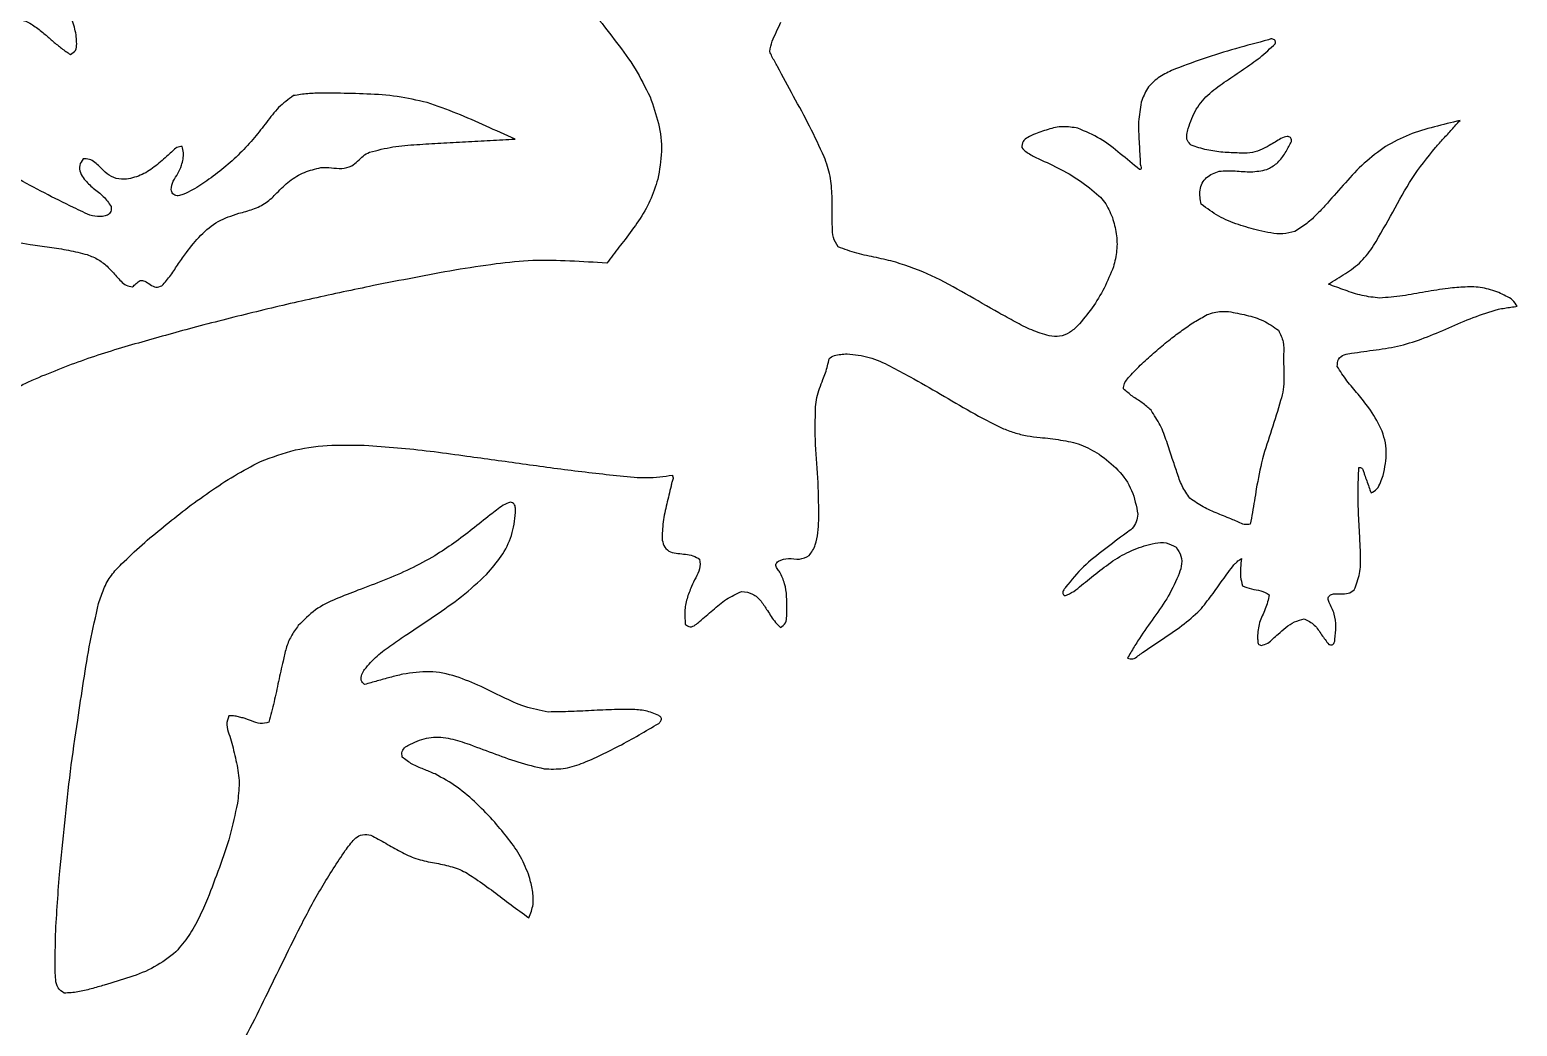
# Model space of a CAD drawing. Extents: x 0 to 290, y 41 to 325.
# Drawn here: x 160.8 to 288.5, y 148.5 to 234.1 of the extents above; entities that cross this region are included whole.
import ezdxf

# ---------------------------------------------------------------- set-up
doc = ezdxf.new("R2010")
doc.units = 0
doc.layers.get('0').update_dxf_attribs({"linetype": 'CONTINUOUS'})

msp = doc.modelspace()

# ---------------------------------------------------------------- linework, layer by layer
at = {"color": 7}
for points, knots in [([(164.273936, 231.966064), (164.441011, 232.069487), (164.782033, 232.280584), (164.829922, 232.905845), (164.775068, 233.737297), (164.501949, 234.844143), (163.923026, 236.103785), (163.583814, 236.966538), (163.414287, 237.397713)], [0, 0, 0, 0, 0.557717, 1.138368, 1.722043, 3.105797, 4.496334, 5.885578, 5.885578, 5.885578, 5.885578]), ([(159.270982, 234.984996), (159.630896, 234.978144), (160.354234, 234.964374), (161.277518, 234.362893), (161.828557, 233.915194), (162.104493, 233.691007)], [0, 0, 0, 0, 1.059037, 2.128407, 3.201017, 3.201017, 3.201017, 3.201017]), ([(209.487064, 235.164771), (210.048895, 234.443666), (211.17235, 233.00172), (212.80806, 230.790528), (213.621032, 229.150219), (214.027173, 228.33076)], [0, 0, 0, 0, 2.744002, 5.486996, 8.225341, 8.225341, 8.225341, 8.225341]), ([(162.104493, 233.691007), (162.337425, 233.488803), (162.803048, 233.084603), (163.509429, 232.486344), (164.019169, 232.139444), (164.273936, 231.966064)], [0, 0, 0, 0, 0.925552, 1.850151, 2.774002, 2.774002, 2.774002, 2.774002]), ([(224.300627, 232.233329), (224.363574, 232.52749), (224.489811, 233.117412), (224.896506, 233.927987), (225.137843, 234.479164), (225.258489, 234.754702)], [0, 0, 0, 0, 0.898636, 1.802163, 2.705356, 2.705356, 2.705356, 2.705356]), ([(267.108658, 233.22534), (266.169968, 232.978073), (264.292555, 232.483532), (261.506766, 231.629475), (259.692365, 230.938478), (258.78536, 230.593053)], [0, 0, 0, 0, 2.912142, 5.824383, 8.735372, 8.735372, 8.735372, 8.735372]), ([(263.507784, 229.706593), (263.992471, 230.035308), (264.961965, 230.692819), (266.415586, 231.687612), (267.271164, 232.490666), (267.698784, 232.892036)], [0, 0, 0, 0, 1.757696, 3.515834, 5.272592, 5.272592, 5.272592, 5.272592]), ([(267.698784, 232.892036), (267.71032, 232.995204), (267.73424, 233.209123), (267.389816, 233.348494), (267.202488, 233.26644), (267.108658, 233.22534)], [0, 0, 0, 0, 0.282078, 0.584885, 0.888771, 0.888771, 0.888771, 0.888771]), ([(224.964696, 230.93172), (224.889203, 231.076696), (224.737837, 231.367377), (224.485733, 231.78573), (224.361741, 232.08555), (224.300627, 232.233329)], [0, 0, 0, 0, 0.490404, 0.983274, 1.462332, 1.462332, 1.462332, 1.462332]), ([(228.98354, 223.174278), (228.573622, 224.054542), (227.753575, 225.815526), (226.349188, 228.368874), (225.426144, 230.077529), (224.964696, 230.93172)], [0, 0, 0, 0, 2.912227, 5.825964, 8.738776, 8.738776, 8.738776, 8.738776]), ([(258.78536, 230.593053), (258.397094, 230.400089), (257.622113, 230.014931), (256.640602, 229.100893), (256.346882, 228.278568), (256.200204, 227.867916)], [0, 0, 0, 0, 1.300545, 2.595893, 3.888027, 3.888027, 3.888027, 3.888027]), ([(187.128009, 228.64318), (186.714806, 228.644395), (185.888529, 228.646824), (184.648493, 228.627325), (183.833244, 228.498367), (183.426664, 228.434053)], [0, 0, 0, 0, 1.240074, 2.479767, 3.71312, 3.71312, 3.71312, 3.71312]), ([(194.890531, 227.841387), (194.042222, 228.036798), (192.34512, 228.427732), (189.734552, 228.592464), (187.996751, 228.626277), (187.128009, 228.64318)], [0, 0, 0, 0, 2.607321, 5.216127, 7.823987, 7.823987, 7.823987, 7.823987]), ([(260.221871, 225.621709), (260.421139, 226.187314), (260.819994, 227.319426), (262.031878, 228.691107), (263.015417, 229.367824), (263.507784, 229.706593)], [0, 0, 0, 0, 1.785083, 3.573017, 5.365304, 5.365304, 5.365304, 5.365304]), ([(183.426664, 228.434053), (182.98175, 228.113538), (182.088548, 227.470078), (181.117569, 226.127998), (180.432547, 225.273465), (180.090233, 224.846444)], [0, 0, 0, 0, 1.634012, 3.280411, 4.924916, 4.924916, 4.924916, 4.924916]), ([(202.446749, 224.70618), (201.616217, 225.077003), (199.955076, 225.818684), (197.464246, 226.935794), (195.748105, 227.539639), (194.890531, 227.841387)], [0, 0, 0, 0, 2.729018, 5.458284, 8.184392, 8.184392, 8.184392, 8.184392]), ([(214.027173, 228.33076), (214.29731, 227.575306), (214.837433, 226.064817), (215.129173, 223.641712), (214.842415, 222.059691), (214.699144, 221.269278)], [0, 0, 0, 0, 2.404433, 4.80753, 7.206996, 7.206996, 7.206996, 7.206996]), ([(256.200204, 227.867916), (256.100627, 227.310274), (255.901123, 226.19304), (256.015775, 224.491031), (256.071747, 223.361088), (256.099733, 222.7961)], [0, 0, 0, 0, 1.692798, 3.391515, 5.090333, 5.090333, 5.090333, 5.090333]), ([(283.554311, 226.301582), (282.82043, 226.12203), (281.352387, 225.762857), (279.152588, 225.162227), (277.823673, 224.430999), (277.160002, 224.065818)], [0, 0, 0, 0, 2.268961, 4.53879, 6.803249, 6.803249, 6.803249, 6.803249]), ([(281.440749, 223.978611), (281.676033, 224.236968), (282.146307, 224.753359), (282.850597, 225.527893), (283.319869, 226.043828), (283.554311, 226.301582)], [0, 0, 0, 0, 1.048314, 2.09532, 3.140596, 3.140596, 3.140596, 3.140596]), ([(180.090233, 224.846444), (179.678154, 224.384943), (178.853684, 223.461592), (177.471645, 222.216444), (176.476309, 221.480866), (175.97882, 221.113209)], [0, 0, 0, 0, 1.855189, 3.711784, 5.56704, 5.56704, 5.56704, 5.56704]), ([(246.958838, 225.100444), (246.794705, 225.021818), (246.467289, 224.864973), (245.973228, 224.535968), (245.949229, 224.156528), (245.937476, 223.970709)], [0, 0, 0, 0, 0.554814, 1.106757, 1.636456, 1.636456, 1.636456, 1.636456]), ([(250.758113, 225.632151), (250.328041, 225.707361), (249.466675, 225.857994), (248.176496, 225.555353), (247.365094, 225.252219), (246.958838, 225.100444)], [0, 0, 0, 0, 1.296956, 2.597594, 3.901796, 3.901796, 3.901796, 3.901796]), ([(256.033693, 222.081513), (255.490645, 222.539279), (254.404353, 223.454975), (252.729008, 224.798687), (251.414297, 225.35466), (250.758113, 225.632151)], [0, 0, 0, 0, 2.133807, 4.268381, 6.39536, 6.39536, 6.39536, 6.39536]), ([(260.478411, 224.177013), (260.353454, 224.304462), (260.103358, 224.559543), (260.072356, 225.118141), (260.171702, 225.452738), (260.221871, 225.621709)], [0, 0, 0, 0, 0.519382, 1.039514, 1.570149, 1.570149, 1.570149, 1.570149]), ([(268.722687, 224.939013), (268.538041, 224.886977), (268.16527, 224.781925), (267.696093, 224.433758), (267.35553, 224.250115), (267.185422, 224.158387)], [0, 0, 0, 0, 0.570597, 1.151945, 1.732107, 1.732107, 1.732107, 1.732107]), ([(268.984589, 224.309376), (269.039911, 224.396244), (269.146142, 224.563052), (269.018836, 224.880035), (268.823942, 224.918848), (268.722687, 224.939013)], [0, 0, 0, 0, 0.295074, 0.566615, 0.86024, 0.86024, 0.86024, 0.86024]), ([(173.88078, 224.079082), (173.718483, 224.064706), (173.384176, 224.035092), (173.039959, 223.653514), (172.790477, 223.439584), (172.666378, 223.333169)], [0, 0, 0, 0, 0.47167, 0.971571, 1.466355, 1.466355, 1.466355, 1.466355]), ([(173.81474, 222.454611), (173.865558, 222.630703), (173.967342, 222.9834), (173.994766, 223.53984), (173.918746, 223.899475), (173.88078, 224.079082)], [0, 0, 0, 0, 0.548876, 1.099349, 1.648536, 1.648536, 1.648536, 1.648536]), ([(188.427078, 222.409738), (188.601559, 222.534087), (188.952382, 222.784112), (189.375878, 223.284585), (189.764875, 223.480984), (189.95898, 223.578984)], [0, 0, 0, 0, 0.641495, 1.289825, 1.935536, 1.935536, 1.935536, 1.935536]), ([(189.95898, 223.578984), (190.623679, 223.749227), (191.955021, 224.09021), (194.014705, 224.236841), (195.385128, 224.320374), (196.070502, 224.362151)], [0, 0, 0, 0, 2.054203, 4.114418, 6.175613, 6.175613, 6.175613, 6.175613]), ([(196.070502, 224.362151), (196.778879, 224.402313), (198.195701, 224.482639), (200.321392, 224.592231), (201.738353, 224.6682), (202.446749, 224.70618)], [0, 0, 0, 0, 2.128538, 4.257286, 6.385527, 6.385527, 6.385527, 6.385527]), ([(245.937476, 223.970709), (246.048887, 223.85031), (246.274178, 223.606842), (246.70987, 223.361445), (247.003154, 223.20659), (247.149338, 223.129404)], [0, 0, 0, 0, 0.489117, 0.989075, 1.485922, 1.485922, 1.485922, 1.485922]), ([(264.611273, 223.507582), (264.143937, 223.523806), (263.2092, 223.556256), (261.812465, 223.740742), (260.922721, 224.031712), (260.478411, 224.177013)], [0, 0, 0, 0, 1.403121, 2.806429, 4.206194, 4.206194, 4.206194, 4.206194]), ([(267.185422, 224.158387), (266.922276, 224.011606), (266.397539, 223.718911), (265.514032, 223.480225), (264.91262, 223.49845), (264.611273, 223.507582)], [0, 0, 0, 0, 0.902397, 1.799465, 2.700366, 2.700366, 2.700366, 2.700366]), ([(266.960491, 222.084336), (267.264601, 222.244006), (267.875777, 222.5649), (268.515138, 223.397422), (268.828211, 224.005597), (268.984589, 224.309376)], [0, 0, 0, 0, 1.01928, 2.048471, 3.075567, 3.075567, 3.075567, 3.075567]), ([(277.160002, 224.065818), (276.534307, 223.605747), (275.28177, 222.68476), (273.714313, 220.953268), (272.684779, 219.793456), (272.170031, 219.213571)], [0, 0, 0, 0, 2.323853, 4.651967, 6.979916, 6.979916, 6.979916, 6.979916]), ([(276.1361, 215.55456), (276.694891, 216.511076), (277.812652, 218.424412), (279.360586, 221.377756), (280.747738, 223.11213), (281.440749, 223.978611)], [0, 0, 0, 0, 3.324873, 6.650807, 9.971326, 9.971326, 9.971326, 9.971326]), ([(164.53612, 218.827491), (163.702688, 219.238843), (162.035705, 220.061606), (159.588978, 221.400239), (157.953741, 222.28485), (157.135971, 222.727238)], [0, 0, 0, 0, 2.787933, 5.576261, 8.365626, 8.365626, 8.365626, 8.365626]), ([(165.374602, 223.004944), (165.248039, 222.828001), (164.994806, 222.473965), (165.101507, 221.7919), (165.342909, 221.442776), (165.464631, 221.266738)], [0, 0, 0, 0, 0.630589, 1.261709, 1.903597, 1.903597, 1.903597, 1.903597]), ([(166.779504, 222.343416), (166.647254, 222.463717), (166.3829, 222.704185), (165.920187, 223.017177), (165.555396, 223.008998), (165.374602, 223.004944)], [0, 0, 0, 0, 0.539878, 1.07915, 1.609032, 1.609032, 1.609032, 1.609032]), ([(169.102476, 221.250933), (168.803364, 221.254804), (168.205336, 221.262543), (167.390919, 221.694315), (166.983737, 222.126594), (166.779504, 222.343416)], [0, 0, 0, 0, 0.887038, 1.773502, 2.665576, 2.665576, 2.665576, 2.665576]), ([(172.666378, 223.333169), (172.318941, 223.023349), (171.625093, 222.404621), (170.47073, 221.578178), (169.558277, 221.359947), (169.102476, 221.250933)], [0, 0, 0, 0, 1.399888, 2.795651, 4.188817, 4.188817, 4.188817, 4.188817]), ([(172.915016, 220.367296), (172.961716, 220.617888), (173.056156, 221.12465), (173.542386, 221.735978), (173.724201, 222.215716), (173.81474, 222.454611)], [0, 0, 0, 0, 0.753417, 1.523605, 2.287564, 2.287564, 2.287564, 2.287564]), ([(182.003136, 220.083944), (182.351079, 220.435055), (183.04697, 221.137282), (184.334838, 221.918811), (185.299665, 222.142178), (185.781244, 222.253669)], [0, 0, 0, 0, 1.480914, 2.961849, 4.437672, 4.437672, 4.437672, 4.437672]), ([(185.781244, 222.253669), (186.079418, 222.261368), (186.676592, 222.276786), (187.57561, 222.104589), (188.144927, 222.308621), (188.427078, 222.409738)], [0, 0, 0, 0, 0.895918, 1.794323, 2.67704, 2.67704, 2.67704, 2.67704]), ([(229.674138, 218.089198), (229.672879, 218.663571), (229.670363, 219.811438), (229.557133, 221.544013), (229.174604, 222.631237), (228.98354, 223.174278)], [0, 0, 0, 0, 1.725334, 3.44803, 5.167108, 5.167108, 5.167108, 5.167108]), ([(247.149338, 223.129404), (247.790206, 222.832509), (249.071706, 222.238827), (250.928816, 221.199381), (252.01619, 220.293541), (252.55982, 219.840669)], [0, 0, 0, 0, 2.1197, 4.238621, 6.357097, 6.357097, 6.357097, 6.357097]), ([(256.099733, 222.7961), (256.094706, 222.695877), (256.084166, 222.485751), (256.258422, 222.128173), (256.081274, 222.091392), (256.033693, 222.081513)], [0, 0, 0, 0, 0.321764, 0.674608, 0.804184, 0.804184, 0.804184, 0.804184]), ([(165.464631, 221.266738), (165.712469, 220.993702), (166.21005, 220.445533), (167.154145, 219.837254), (167.565052, 219.217102), (167.768976, 218.909336)], [0, 0, 0, 0, 1.103719, 2.215923, 3.311685, 3.311685, 3.311685, 3.311685]), ([(175.97882, 221.113209), (175.751787, 220.96041), (175.297542, 220.654692), (174.590559, 220.234802), (174.088857, 220.015945), (173.838447, 219.906709)], [0, 0, 0, 0, 0.821108, 1.642867, 2.461743, 2.461743, 2.461743, 2.461743]), ([(214.699144, 221.269278), (214.494181, 220.641462), (214.084176, 219.385591), (213.081809, 217.664912), (212.281739, 216.616289), (211.881438, 216.091629)], [0, 0, 0, 0, 1.976537, 3.95383, 5.933752, 5.933752, 5.933752, 5.933752]), ([(261.349067, 219.118462), (261.26453, 219.521768), (261.095046, 220.330343), (261.710697, 221.537576), (262.495781, 221.812679), (262.886049, 221.949433)], [0, 0, 0, 0, 1.214497, 2.434907, 3.641262, 3.641262, 3.641262, 3.641262]), ([(262.886049, 221.949433), (263.340407, 221.970802), (264.251067, 222.013632), (265.61539, 221.820781), (266.513505, 221.996755), (266.960491, 222.084336)], [0, 0, 0, 0, 1.363499, 2.732834, 4.089591, 4.089591, 4.089591, 4.089591]), ([(173.838447, 219.906709), (173.705681, 219.870527), (173.446875, 219.799997), (173.025004, 219.965084), (172.95208, 220.231756), (172.915016, 220.367296)], [0, 0, 0, 0, 0.408629, 0.796557, 1.19752, 1.19752, 1.19752, 1.19752]), ([(178.735567, 218.332473), (179.141093, 218.439599), (179.950644, 218.653455), (181.11391, 219.184649), (181.706702, 219.784154), (182.003136, 220.083944)], [0, 0, 0, 0, 1.259677, 2.514689, 3.770025, 3.770025, 3.770025, 3.770025]), ([(252.55982, 219.840669), (252.728035, 219.662331), (253.065964, 219.304066), (253.424497, 218.653991), (253.617093, 218.201436), (253.713262, 217.975462)], [0, 0, 0, 0, 0.732755, 1.472043, 2.209353, 2.209353, 2.209353, 2.209353]), ([(167.044229, 218.062669), (166.747192, 218.055689), (166.147955, 218.041607), (165.342849, 218.458465), (164.804851, 218.704564), (164.53612, 218.827491)], [0, 0, 0, 0, 0.876928, 1.769099, 2.659494, 2.659494, 2.659494, 2.659494]), ([(167.768976, 218.909336), (167.78122, 218.763277), (167.805615, 218.472291), (167.467806, 218.138026), (167.18684, 218.08804), (167.044229, 218.062669)], [0, 0, 0, 0, 0.421293, 0.839322, 1.270211, 1.270211, 1.270211, 1.270211]), ([(266.280618, 216.845727), (265.693704, 217.007982), (264.520835, 217.332228), (262.808837, 218.012588), (261.83542, 218.750017), (261.349067, 219.118462)], [0, 0, 0, 0, 1.82834, 3.653696, 5.476391, 5.476391, 5.476391, 5.476391]), ([(272.170031, 219.213571), (271.890815, 218.907802), (271.332328, 218.296206), (270.437896, 217.424872), (269.729509, 216.992576), (269.376031, 216.776864)], [0, 0, 0, 0, 1.243255, 2.486749, 3.725229, 3.725229, 3.725229, 3.725229]), ([(153.362942, 217.451658), (154.181242, 217.203435), (155.817784, 216.707007), (158.306563, 216.074078), (159.993674, 215.789455), (160.837316, 215.647129)], [0, 0, 0, 0, 2.565422, 5.13066, 7.696418, 7.696418, 7.696418, 7.696418]), ([(174.240613, 214.975158), (174.631106, 215.479117), (175.411074, 216.485722), (176.912568, 217.727816), (178.1281, 218.130987), (178.735567, 218.332473)], [0, 0, 0, 0, 1.912753, 3.820522, 5.726414, 5.726414, 5.726414, 5.726414]), ([(230.176776, 215.446187), (230.015598, 215.707144), (229.690083, 216.234177), (229.676045, 217.174), (229.674773, 217.784246), (229.674138, 218.089198)], [0, 0, 0, 0, 0.90323, 1.824176, 2.744093, 2.744093, 2.744093, 2.744093]), ([(253.713262, 217.975462), (253.845529, 217.514056), (254.109891, 216.591842), (254.144501, 215.134688), (253.922348, 214.201266), (253.811193, 213.734227)], [0, 0, 0, 0, 1.436424, 2.870987, 4.307574, 4.307574, 4.307574, 4.307574]), ([(211.881438, 216.091629), (211.708573, 215.865651), (211.362746, 215.413568), (210.84452, 214.73515), (210.498693, 214.283066), (210.325829, 214.057089)], [0, 0, 0, 0, 0.85354, 1.707567, 2.561108, 2.561108, 2.561108, 2.561108]), ([(269.376031, 216.776864), (269.038604, 216.681216), (268.360681, 216.489048), (267.306279, 216.639946), (266.622419, 216.777151), (266.280618, 216.845727)], [0, 0, 0, 0, 1.040594, 2.090656, 3.139925, 3.139925, 3.139925, 3.139925]), ([(160.837316, 215.647129), (161.383098, 215.567388), (162.474994, 215.407858), (164.11801, 215.195841), (165.187224, 214.921606), (165.721171, 214.784658)], [0, 0, 0, 0, 1.65513, 3.311269, 4.963324, 4.963324, 4.963324, 4.963324]), ([(165.721171, 214.784658), (166.050774, 214.653207), (166.709689, 214.390422), (167.539312, 213.708455), (168.002634, 213.175569), (168.234642, 212.908727)], [0, 0, 0, 0, 1.058983, 2.117029, 3.178244, 3.178244, 3.178244, 3.178244]), ([(172.131849, 212.112578), (172.394322, 212.408736), (172.919967, 213.001842), (173.537918, 214.018614), (174.006483, 214.656448), (174.240613, 214.975158)], [0, 0, 0, 0, 1.184723, 2.372604, 3.558946, 3.558946, 3.558946, 3.558946]), ([(235.119051, 214.141756), (234.566156, 214.273185), (233.460077, 214.536112), (231.783098, 214.86549), (230.712085, 215.252669), (230.176776, 215.446187)], [0, 0, 0, 0, 1.705375, 3.411645, 5.116656, 5.116656, 5.116656, 5.116656]), ([(272.254698, 212.24748), (272.745303, 212.542793), (273.72569, 213.132923), (275.142411, 214.141536), (275.805183, 215.083997), (276.1361, 215.55456)], [0, 0, 0, 0, 1.721306, 3.439723, 5.153274, 5.153274, 5.153274, 5.153274]), ([(200.809013, 213.980324), (199.632889, 213.813875), (197.280496, 213.480955), (193.780921, 212.806094), (191.449877, 212.349014), (190.284382, 212.12048)], [0, 0, 0, 0, 3.562962, 7.126365, 10.6896, 10.6896, 10.6896, 10.6896]), ([(210.325829, 214.057089), (209.268345, 214.119033), (207.153642, 214.242906), (203.969693, 214.351046), (201.862473, 214.103886), (200.809013, 213.980324)], [0, 0, 0, 0, 3.179213, 6.357627, 9.535131, 9.535131, 9.535131, 9.535131]), ([(243.98224, 209.781422), (243.027147, 210.32733), (241.117084, 211.419075), (238.243496, 213.063389), (236.159865, 213.782531), (235.119051, 214.141756)], [0, 0, 0, 0, 3.302446, 6.604466, 9.900142, 9.900142, 9.900142, 9.900142]), ([(253.811193, 213.734227), (253.55779, 213.121625), (253.050675, 211.895679), (252.015052, 210.185822), (251.159257, 209.171731), (250.731584, 208.664951)], [0, 0, 0, 0, 1.987162, 3.976738, 5.964229, 5.964229, 5.964229, 5.964229]), ([(168.234642, 212.908727), (168.36111, 212.771372), (168.614748, 212.4959), (169.03799, 212.09937), (169.413524, 212.047782), (169.597211, 212.022549)], [0, 0, 0, 0, 0.564234, 1.131605, 1.674845, 1.674845, 1.674845, 1.674845]), ([(169.597211, 212.022549), (169.708918, 212.105396), (169.932859, 212.271482), (170.228561, 212.639217), (170.519542, 212.557153), (170.660907, 212.517284)], [0, 0, 0, 0, 0.425429, 0.852863, 1.256721, 1.256721, 1.256721, 1.256721]), ([(170.660907, 212.517284), (170.812574, 212.420692), (171.11552, 212.227754), (171.607374, 211.909225), (171.959654, 212.045813), (172.131849, 212.112578)], [0, 0, 0, 0, 0.548825, 1.096245, 1.619678, 1.619678, 1.619678, 1.619678]), ([(190.284382, 212.12048), (188.552604, 211.758777), (185.088898, 211.035341), (179.920304, 209.825372), (176.493598, 208.942448), (174.780222, 208.50098)], [0, 0, 0, 0, 5.307318, 10.6151, 15.923021, 15.923021, 15.923021, 15.923021]), ([(276.654542, 211.051422), (276.148953, 211.109408), (275.136231, 211.225557), (273.686086, 211.720301), (272.731796, 212.071765), (272.254698, 212.24748)], [0, 0, 0, 0, 1.522253, 3.049155, 4.575758, 4.575758, 4.575758, 4.575758]), ([(286.884533, 211.533176), (286.419662, 211.690819), (285.487579, 212.0069), (284.001236, 212.030432), (283.025982, 211.935244), (282.538311, 211.887647)], [0, 0, 0, 0, 1.464208, 2.935793, 4.407644, 4.407644, 4.407644, 4.407644]), ([(282.538311, 211.887647), (281.884339, 211.792284), (280.576014, 211.601503), (278.631686, 211.202566), (277.313094, 211.101766), (276.654542, 211.051422)], [0, 0, 0, 0, 1.98269, 3.966535, 5.945906, 5.945906, 5.945906, 5.945906]), ([(288.4678, 210.34502), (288.345955, 210.534518), (288.099868, 210.917241), (287.484792, 211.229739), (287.084513, 211.432084), (286.884533, 211.533176)], [0, 0, 0, 0, 0.663818, 1.340697, 2.016499, 2.016499, 2.016499, 2.016499]), ([(248.286976, 207.818284), (247.781259, 207.968009), (246.768155, 208.267952), (245.364866, 209.011438), (244.443157, 209.524738), (243.98224, 209.781422)], [0, 0, 0, 0, 1.578252, 3.16172, 4.745619, 4.745619, 4.745619, 4.745619]), ([(258.695331, 207.532676), (259.031945, 207.787081), (259.705321, 208.296005), (260.746674, 209.016644), (261.4838, 209.426269), (261.851704, 209.630716)], [0, 0, 0, 0, 1.265943, 2.532445, 3.794431, 3.794431, 3.794431, 3.794431]), ([(261.851704, 209.630716), (262.049572, 209.699747), (262.444492, 209.837524), (263.070515, 209.913299), (263.487228, 209.903089), (263.695744, 209.89798)], [0, 0, 0, 0, 0.627215, 1.251844, 1.877436, 1.877436, 1.877436, 1.877436]), ([(263.695744, 209.89798), (264.201505, 209.802514), (265.212656, 209.611651), (266.710131, 209.169173), (267.558692, 208.578506), (267.981853, 208.283951)], [0, 0, 0, 0, 1.546462, 3.09179, 4.628993, 4.628993, 4.628993, 4.628993]), ([(280.485709, 207.628067), (281.1909, 207.909251), (282.601995, 208.471903), (284.671227, 209.433603), (286.126563, 209.873912), (286.853489, 210.093842)], [0, 0, 0, 0, 2.277768, 4.557839, 6.833264, 6.833264, 6.833264, 6.833264]), ([(286.853489, 210.093842), (287.03162, 210.129169), (287.387794, 210.199804), (287.926913, 210.279268), (288.287435, 210.323094), (288.4678, 210.34502)], [0, 0, 0, 0, 0.544728, 1.089183, 1.634271, 1.634271, 1.634271, 1.634271]), ([(174.780222, 208.50098), (173.222194, 208.070524), (170.106409, 207.209688), (165.453404, 205.827896), (162.460452, 204.602499), (160.964316, 203.98994)], [0, 0, 0, 0, 4.850063, 9.699283, 14.546301, 14.546301, 14.546301, 14.546301]), ([(250.731584, 208.664951), (250.508703, 208.460449), (250.064504, 208.05288), (249.192986, 207.691395), (248.589208, 207.775956), (248.286976, 207.818284)], [0, 0, 0, 0, 0.906169, 1.805973, 2.707831, 2.707831, 2.707831, 2.707831]), ([(267.981853, 208.283951), (268.139281, 207.95981), (268.456198, 207.307283), (268.406623, 206.211517), (268.414508, 205.496056), (268.418451, 205.138302)], [0, 0, 0, 0, 1.063751, 2.141433, 3.219251, 3.219251, 3.219251, 3.219251]), ([(255.314027, 204.468871), (255.667342, 204.832405), (256.374538, 205.560053), (257.517228, 206.56743), (258.302583, 207.210888), (258.695331, 207.532676)], [0, 0, 0, 0, 1.520311, 3.043053, 4.566347, 4.566347, 4.566347, 4.566347]), ([(274.241542, 206.310371), (274.944755, 206.412137), (276.351405, 206.6157), (278.472085, 206.909735), (279.814791, 207.388726), (280.485709, 207.628067)], [0, 0, 0, 0, 2.133245, 4.267172, 6.398337, 6.398337, 6.398337, 6.398337]), ([(228.872344, 204.058802), (228.950208, 204.251934), (229.105889, 204.638085), (229.278058, 205.237575), (229.355207, 205.644629), (229.393609, 205.847244)], [0, 0, 0, 0, 0.62443, 1.248498, 1.867002, 1.867002, 1.867002, 1.867002]), ([(229.393609, 205.847244), (229.541354, 205.952815), (229.841626, 206.167372), (230.399141, 206.21953), (230.762881, 206.251905), (230.944138, 206.268038)], [0, 0, 0, 0, 0.535209, 1.087735, 1.636545, 1.636545, 1.636545, 1.636545]), ([(230.944138, 206.268038), (231.58892, 206.201325), (232.881414, 206.067596), (234.649028, 205.222556), (235.782552, 204.60719), (236.349258, 204.299538)], [0, 0, 0, 0, 1.930316, 3.869402, 5.808104, 5.808104, 5.808104, 5.808104]), ([(273.02206, 205.185998), (273.030467, 205.400844), (273.047413, 205.833957), (273.613715, 206.244171), (274.031307, 206.288203), (274.241542, 206.310371)], [0, 0, 0, 0, 0.615288, 1.240369, 1.87413, 1.87413, 1.87413, 1.87413]), ([(236.349258, 204.299538), (237.225087, 203.806471), (238.976987, 202.820202), (241.556062, 201.255682), (243.34665, 200.341037), (244.241602, 199.883889)], [0, 0, 0, 0, 3.015274, 6.031379, 9.045178, 9.045178, 9.045178, 9.045178]), ([(254.671124, 203.259831), (254.682119, 203.414641), (254.704642, 203.731791), (255.004254, 204.113628), (255.211098, 204.350834), (255.314027, 204.468871)], [0, 0, 0, 0, 0.455451, 0.933051, 1.406118, 1.406118, 1.406118, 1.406118]), ([(268.418451, 205.138302), (268.428614, 204.815716), (268.448899, 204.171788), (268.417939, 203.198912), (268.243721, 202.576451), (268.156549, 202.264998)], [0, 0, 0, 0, 0.969163, 1.934593, 2.901407, 2.901407, 2.901407, 2.901407]), ([(275.728571, 201.629998), (275.424223, 202.023201), (274.815394, 202.809779), (273.819758, 203.92449), (273.287732, 204.765855), (273.02206, 205.185998)], [0, 0, 0, 0, 1.491803, 2.984252, 4.472877, 4.472877, 4.472877, 4.472877]), ([(160.964316, 203.98994), (160.637289, 203.832889), (159.984836, 203.519556), (159.079502, 202.889775), (158.655155, 202.298693), (158.442942, 202.003096)], [0, 0, 0, 0, 1.089384, 2.173439, 3.257905, 3.257905, 3.257905, 3.257905]), ([(228.234804, 201.717204), (228.26956, 201.986035), (228.338988, 202.52304), (228.569855, 203.304743), (228.771369, 203.807085), (228.872344, 204.058802)], [0, 0, 0, 0, 0.812119, 1.622255, 2.435918, 2.435918, 2.435918, 2.435918]), ([(257.033889, 201.418331), (256.786766, 201.643518), (256.291611, 202.09472), (255.419769, 202.59652), (254.919927, 203.039388), (254.671124, 203.259831)], [0, 0, 0, 0, 1.000307, 2.004297, 2.999348, 2.999348, 2.999348, 2.999348]), ([(268.156549, 202.264998), (267.906995, 201.424412), (267.407876, 199.743198), (266.53858, 197.254936), (266.225425, 195.527202), (266.068951, 194.663907)], [0, 0, 0, 0, 2.631176, 5.262479, 7.890305, 7.890305, 7.890305, 7.890305]), ([(228.515333, 191.970378), (228.512115, 193.054506), (228.505676, 195.223721), (228.170413, 198.463653), (228.213349, 200.633097), (228.234804, 201.717204)], [0, 0, 0, 0, 3.250824, 6.504522, 9.754531, 9.754531, 9.754531, 9.754531]), ([(258.85394, 197.288291), (258.697334, 197.76735), (258.384195, 198.725244), (257.871307, 200.15616), (257.312671, 200.998145), (257.033889, 201.418331)], [0, 0, 0, 0, 1.513678, 3.026651, 4.533833, 4.533833, 4.533833, 4.533833]), ([(276.9616, 195.822711), (277.102824, 196.497599), (277.385665, 197.849256), (276.863566, 199.910673), (276.107106, 201.056582), (275.728571, 201.629998)], [0, 0, 0, 0, 2.047377, 4.100455, 6.156845, 6.156845, 6.156845, 6.156845]), ([(244.241602, 199.883889), (244.59176, 199.749455), (245.291358, 199.480864), (246.385776, 199.207432), (247.130998, 199.129156), (247.503809, 199.089998)], [0, 0, 0, 0, 1.12473, 2.247159, 3.370791, 3.370791, 3.370791, 3.370791]), ([(180.590331, 197.026389), (181.579065, 197.396161), (183.557516, 198.136074), (186.725734, 198.486362), (188.831509, 198.428582), (189.884756, 198.399682)], [0, 0, 0, 0, 3.156303, 6.315746, 9.477344, 9.477344, 9.477344, 9.477344]), ([(189.884756, 198.399682), (190.824643, 198.330734), (192.704133, 198.192858), (195.514103, 197.878288), (197.380693, 197.619123), (198.314169, 197.489516)], [0, 0, 0, 0, 2.827035, 5.653208, 8.480473, 8.480473, 8.480473, 8.480473]), ([(247.503809, 199.089998), (248.092815, 199.023965), (249.269996, 198.891992), (251.035322, 198.543267), (252.066262, 197.944524), (252.580987, 197.645584)], [0, 0, 0, 0, 1.781352, 3.560191, 5.333901, 5.333901, 5.333901, 5.333901]), ([(174.142682, 192.909613), (174.827728, 193.415157), (176.197689, 194.426148), (178.335046, 195.828852), (179.838769, 196.627316), (180.590331, 197.026389)], [0, 0, 0, 0, 2.55419, 5.107895, 7.659569, 7.659569, 7.659569, 7.659569]), ([(198.314169, 197.489516), (199.906386, 197.271305), (203.090954, 196.834866), (207.866129, 196.164622), (211.063503, 195.832627), (212.662064, 195.666642)], [0, 0, 0, 0, 4.821408, 9.643221, 14.46428, 14.46428, 14.46428, 14.46428]), ([(252.580987, 197.645584), (253.145263, 197.222095), (254.273958, 196.37501), (255.497476, 194.577783), (255.770397, 193.188158), (255.906693, 192.494182)], [0, 0, 0, 0, 2.110161, 4.220852, 6.326468, 6.326468, 6.326468, 6.326468]), ([(260.364676, 193.867476), (260.127237, 194.211979), (259.651167, 194.902718), (259.256896, 196.101736), (258.988266, 196.892751), (258.85394, 197.288291)], [0, 0, 0, 0, 1.248564, 2.5034, 3.758447, 3.758447, 3.758447, 3.758447]), ([(212.662064, 195.666642), (213.028456, 195.64907), (213.761198, 195.613929), (214.861719, 195.683713), (215.58583, 195.801016), (215.947978, 195.859682)], [0, 0, 0, 0, 1.099855, 2.199588, 3.299879, 3.299879, 3.299879, 3.299879]), ([(215.947978, 195.859682), (215.980965, 195.75697), (216.049814, 195.542595), (215.892268, 195.233589), (215.853488, 195.013749), (215.834242, 194.904642)], [0, 0, 0, 0, 0.311492, 0.650123, 0.983776, 0.983776, 0.983776, 0.983776]), ([(274.958669, 190.361711), (274.922441, 191.043081), (274.849991, 192.405718), (274.766392, 194.452802), (274.843406, 195.815847), (274.881904, 196.497222)], [0, 0, 0, 0, 2.047358, 4.094407, 6.140565, 6.140565, 6.140565, 6.140565]), ([(274.881904, 196.497222), (274.978664, 196.498112), (275.190491, 196.50006), (275.263539, 196.162535), (275.330326, 195.977685), (275.363376, 195.886211)], [0, 0, 0, 0, 0.259731, 0.568606, 0.871189, 0.871189, 0.871189, 0.871189]), ([(275.363376, 195.886211), (275.424925, 195.712475), (275.548007, 195.365056), (275.731686, 194.843542), (275.854907, 194.49615), (275.916531, 194.322418)], [0, 0, 0, 0, 0.552949, 1.105732, 1.658744, 1.658744, 1.658744, 1.658744]), ([(275.916531, 194.322418), (276.101734, 194.424518), (276.477682, 194.631774), (276.736558, 195.234586), (276.886615, 195.626745), (276.9616, 195.822711)], [0, 0, 0, 0, 0.617071, 1.252611, 1.887417, 1.887417, 1.887417, 1.887417]), ([(215.834242, 194.904642), (215.71029, 194.396489), (215.462314, 193.379884), (215.099518, 191.846279), (215.081322, 190.797743), (215.072242, 190.274504)], [0, 0, 0, 0, 1.57052, 3.141965, 4.707256, 4.707256, 4.707256, 4.707256]), ([(266.068951, 194.663907), (266.016515, 194.327492), (265.911657, 193.654743), (265.734022, 192.648646), (265.615089, 191.977963), (265.555589, 191.642436)], [0, 0, 0, 0, 1.021402, 2.042562, 3.064858, 3.064858, 3.064858, 3.064858]), ([(168.676602, 188.22416), (169.252834, 188.78001), (170.40541, 189.891819), (172.261533, 191.417671), (173.51566, 192.412321), (174.142682, 192.909613)], [0, 0, 0, 0, 2.400961, 4.802394, 7.203513, 7.203513, 7.203513, 7.203513]), ([(202.047404, 193.518084), (201.830685, 193.44582), (201.392749, 193.299791), (200.866913, 192.843928), (200.498132, 192.570047), (200.314278, 192.433504)], [0, 0, 0, 0, 0.678516, 1.371112, 2.059687, 2.059687, 2.059687, 2.059687]), ([(202.491904, 192.629084), (202.486051, 192.752184), (202.474453, 192.996111), (202.422974, 193.411264), (202.170003, 193.483215), (202.047404, 193.518084)], [0, 0, 0, 0, 0.380037, 0.753061, 1.103843, 1.103843, 1.103843, 1.103843]), ([(264.044853, 192.023436), (263.620804, 192.199304), (262.772571, 192.551095), (261.492107, 193.073576), (260.739857, 193.603285), (260.364676, 193.867476)], [0, 0, 0, 0, 1.378508, 2.75745, 4.129489, 4.129489, 4.129489, 4.129489]), ([(200.314278, 192.433504), (199.800689, 192.024509), (198.773506, 191.206514), (197.218106, 189.994072), (196.111123, 189.285155), (195.557422, 188.930562)], [0, 0, 0, 0, 1.96995, 3.939918, 5.911377, 5.911377, 5.911377, 5.911377]), ([(199.9996, 187.329798), (200.438796, 187.830629), (201.316376, 188.831367), (202.244342, 190.641674), (202.40943, 191.966988), (202.491904, 192.629084)], [0, 0, 0, 0, 1.996445, 3.989204, 5.978595, 5.978595, 5.978595, 5.978595]), ([(227.697736, 188.941004), (227.894996, 189.237551), (228.291734, 189.833978), (228.448406, 190.908208), (228.493017, 191.616212), (228.515333, 191.970378)], [0, 0, 0, 0, 1.055526, 2.122921, 3.191306, 3.191306, 3.191306, 3.191306]), ([(255.906693, 192.494182), (255.870699, 192.273358), (255.799038, 191.833715), (255.441076, 191.243155), (255.073118, 190.989377), (254.888153, 190.861809)], [0, 0, 0, 0, 0.667742, 1.329422, 1.998231, 1.998231, 1.998231, 1.998231]), ([(265.555589, 191.642436), (265.380051, 191.616079), (265.022172, 191.562345), (264.543837, 191.836487), (264.210959, 191.961203), (264.044853, 192.023436)], [0, 0, 0, 0, 0.517338, 1.054726, 1.589964, 1.589964, 1.589964, 1.589964]), ([(215.072242, 190.274504), (215.12843, 190.062683), (215.24027, 189.641065), (215.770793, 189.182795), (216.207538, 189.150532), (216.426909, 189.134327)], [0, 0, 0, 0, 0.648037, 1.289882, 1.937622, 1.937622, 1.937622, 1.937622]), ([(254.888153, 190.861809), (254.268659, 190.399087), (253.030195, 189.474037), (251.184249, 188.050395), (250.204849, 186.848281), (249.715584, 186.247758)], [0, 0, 0, 0, 2.322014, 4.642055, 6.957981, 6.957981, 6.957981, 6.957981]), ([(274.477198, 186.009562), (274.659134, 186.469062), (275.024177, 187.391016), (275.039073, 188.888025), (274.985469, 189.870501), (274.958669, 190.361711)], [0, 0, 0, 0, 1.470165, 2.94978, 4.429227, 4.429227, 4.429227, 4.429227]), ([(216.426909, 189.134327), (216.64256, 189.11002), (217.073647, 189.061432), (217.729638, 188.970568), (218.103274, 188.740862), (218.289576, 188.626327)], [0, 0, 0, 0, 0.653165, 1.305678, 1.954597, 1.954597, 1.954597, 1.954597]), ([(251.739682, 186.940896), (252.221256, 187.324026), (253.183905, 188.089892), (254.713312, 189.146973), (255.872471, 189.572506), (256.451664, 189.785131)], [0, 0, 0, 0, 1.848099, 3.694289, 5.538023, 5.538023, 5.538023, 5.538023]), ([(256.451664, 189.785131), (256.756796, 189.865143), (257.366192, 190.02494), (258.345594, 190.120926), (258.906492, 189.807989), (259.184704, 189.652769)], [0, 0, 0, 0, 0.952107, 1.901506, 2.835879, 2.835879, 2.835879, 2.835879]), ([(259.184704, 189.652769), (259.353581, 189.411107), (259.692458, 188.926175), (259.675631, 188.006637), (259.47391, 187.460902), (259.372664, 187.186993)], [0, 0, 0, 0, 0.864896, 1.735548, 2.612868, 2.612868, 2.612868, 2.612868]), ([(166.70274, 184.834953), (166.839654, 185.254991), (167.113183, 186.094147), (167.74103, 187.279334), (168.364636, 187.909108), (168.676602, 188.22416)], [0, 0, 0, 0, 1.325504, 2.648113, 3.972105, 3.972105, 3.972105, 3.972105]), ([(195.557422, 188.930562), (194.853986, 188.538572), (193.446522, 187.754262), (191.215806, 186.818022), (189.709538, 186.247292), (188.956244, 185.961867)], [0, 0, 0, 0, 2.41406, 4.830146, 7.247256, 7.247256, 7.247256, 7.247256]), ([(218.289576, 188.626327), (218.317521, 188.347475), (218.374029, 187.783611), (217.931813, 187.045205), (217.704612, 186.53982), (217.591076, 186.287269)], [0, 0, 0, 0, 0.818656, 1.655398, 2.491205, 2.491205, 2.491205, 2.491205]), ([(225.173822, 187.53074), (225.089094, 187.621483), (224.922872, 187.799504), (224.767933, 188.194888), (224.954508, 188.379109), (225.046822, 188.470258)], [0, 0, 0, 0, 0.379457, 0.744421, 1.101845, 1.101845, 1.101845, 1.101845]), ([(225.046822, 188.470258), (225.333497, 188.57954), (225.917483, 188.802159), (226.853335, 188.530016), (227.420009, 188.805829), (227.697736, 188.941004)], [0, 0, 0, 0, 0.900626, 1.834671, 2.732444, 2.732444, 2.732444, 2.732444]), ([(261.232509, 184.252729), (261.570728, 184.674354), (262.247313, 185.517786), (263.172442, 186.849347), (263.82139, 187.71306), (264.145607, 188.144573)], [0, 0, 0, 0, 1.621061, 3.242819, 4.861999, 4.861999, 4.861999, 4.861999]), ([(264.145607, 188.144573), (264.221602, 188.215277), (264.379362, 188.362052), (264.579513, 188.574768), (264.747119, 188.651745), (264.812216, 188.681642)], [0, 0, 0, 0, 0.312294, 0.648298, 0.86167, 0.86167, 0.86167, 0.86167]), ([(264.812216, 188.681642), (264.772945, 188.422921), (264.694473, 187.90594), (264.692963, 187.113851), (264.82191, 186.605278), (264.88644, 186.350769)], [0, 0, 0, 0, 0.785094, 1.568786, 2.353847, 2.353847, 2.353847, 2.353847]), ([(193.165589, 182.181218), (193.956679, 182.711268), (195.538955, 183.771433), (197.903732, 185.384824), (199.301355, 186.681823), (199.9996, 187.329798)], [0, 0, 0, 0, 2.857947, 5.716239, 8.569903, 8.569903, 8.569903, 8.569903]), ([(225.779471, 184.35066), (225.780703, 184.714653), (225.783168, 185.44298), (225.634752, 186.53741), (225.327156, 187.200298), (225.173822, 187.53074)], [0, 0, 0, 0, 1.092854, 2.186736, 3.274027, 3.274027, 3.274027, 3.274027]), ([(249.63628, 185.49112), (249.896461, 185.604917), (250.421385, 185.834507), (251.065949, 186.408589), (251.515284, 186.763602), (251.739682, 186.940896)], [0, 0, 0, 0, 0.846431, 1.707703, 2.566917, 2.566917, 2.566917, 2.566917]), ([(259.372664, 187.186993), (259.063025, 186.519394), (258.442888, 185.182344), (257.105419, 183.418567), (256.290384, 182.194861), (255.882987, 181.583189)], [0, 0, 0, 0, 2.201054, 4.408214, 6.614068, 6.614068, 6.614068, 6.614068]), ([(188.956244, 185.961867), (188.331248, 185.724477), (187.082187, 185.250051), (185.2518, 184.367647), (184.309619, 183.406985), (183.839273, 182.927413)], [0, 0, 0, 0, 2.009716, 4.016436, 6.016823, 6.016823, 6.016823, 6.016823]), ([(217.591076, 186.287269), (217.450004, 185.942711), (217.167865, 185.253608), (216.957134, 184.142865), (217.023422, 183.399399), (217.056547, 183.027884)], [0, 0, 0, 0, 1.116137, 2.232234, 3.347021, 3.347021, 3.347021, 3.347021]), ([(218.286753, 183.287247), (218.665764, 183.608858), (219.423647, 184.251961), (220.542739, 185.25668), (221.454071, 185.667257), (221.908793, 185.87212)], [0, 0, 0, 0, 1.493668, 2.986788, 4.473737, 4.473737, 4.473737, 4.473737]), ([(221.908793, 185.87212), (222.229177, 185.823564), (222.871746, 185.726179), (223.595715, 185.033958), (223.934648, 184.494449), (224.104764, 184.22366)], [0, 0, 0, 0, 0.950677, 1.9067, 2.870084, 2.870084, 2.870084, 2.870084]), ([(249.715584, 186.247758), (249.657058, 186.16782), (249.539065, 186.006659), (249.393261, 185.685251), (249.55994, 185.552103), (249.63628, 185.49112)], [0, 0, 0, 0, 0.307936, 0.620823, 0.885229, 0.885229, 0.885229, 0.885229]), ([(264.88644, 186.350769), (265.137173, 186.246926), (265.641218, 186.038172), (266.466956, 185.971456), (266.947081, 185.707044), (267.185422, 185.575787)], [0, 0, 0, 0, 0.810716, 1.62977, 2.43716, 2.43716, 2.43716, 2.43716]), ([(267.185422, 185.575787), (267.091931, 185.16329), (266.904226, 184.335101), (266.258312, 183.214964), (266.197237, 182.361728), (266.166882, 181.93766)], [0, 0, 0, 0, 1.264636, 2.539068, 3.798361, 3.798361, 3.798361, 3.798361]), ([(272.320738, 184.92216), (272.273301, 185.028099), (272.181234, 185.233713), (272.358697, 185.569585), (272.576298, 185.620791), (272.688473, 185.647189)], [0, 0, 0, 0, 0.333546, 0.647365, 0.981273, 0.981273, 0.981273, 0.981273]), ([(272.688473, 185.647189), (272.896082, 185.661397), (273.312741, 185.689912), (273.96423, 185.627432), (274.30837, 185.883796), (274.477198, 186.009562)], [0, 0, 0, 0, 0.628936, 1.262241, 1.872117, 1.872117, 1.872117, 1.872117]), ([(164.901033, 174.81804), (165.071376, 175.936207), (165.412116, 178.172897), (165.941893, 181.526644), (166.44916, 183.73234), (166.70274, 184.834953)], [0, 0, 0, 0, 3.393511, 6.788103, 10.181248, 10.181248, 10.181248, 10.181248]), ([(224.104764, 184.22366), (224.21508, 184.050626), (224.435498, 183.70489), (224.785478, 183.194863), (225.084738, 182.912412), (225.2345, 182.771062)], [0, 0, 0, 0, 0.616136, 1.231087, 1.847123, 1.847123, 1.847123, 1.847123]), ([(225.2345, 182.771062), (225.396811, 182.888861), (225.728494, 183.129585), (225.763007, 183.762733), (225.773982, 184.154658), (225.779471, 184.35066)], [0, 0, 0, 0, 0.572229, 1.169359, 1.766725, 1.766725, 1.766725, 1.766725]), ([(256.30886, 180.614884), (256.873151, 180.996377), (258.001822, 181.759424), (259.707311, 182.891143), (260.724445, 183.799166), (261.232509, 184.252729)], [0, 0, 0, 0, 2.044181, 4.08869, 6.129162, 6.129162, 6.129162, 6.129162]), ([(272.807571, 181.755344), (272.856848, 182.116355), (272.955353, 182.83802), (272.814531, 183.942873), (272.485368, 184.595667), (272.320738, 184.92216)], [0, 0, 0, 0, 1.091317, 2.18156, 3.272449, 3.272449, 3.272449, 3.272449]), ([(183.839273, 182.927413), (183.619174, 182.626767), (183.179428, 182.026093), (182.7684, 180.978551), (182.609412, 180.253229), (182.529762, 179.889856)], [0, 0, 0, 0, 1.113882, 2.225471, 3.341431, 3.341431, 3.341431, 3.341431]), ([(217.056547, 183.027884), (217.189742, 182.934679), (217.461597, 182.744444), (217.936672, 182.975687), (218.169539, 183.18293), (218.286753, 183.287247)], [0, 0, 0, 0, 0.454581, 0.927816, 1.40744, 1.40744, 1.40744, 1.40744]), ([(267.93952, 182.199844), (268.159785, 182.393703), (268.599833, 182.780996), (269.333949, 183.285749), (269.90228, 183.440218), (270.185727, 183.517258)], [0, 0, 0, 0, 0.881631, 1.761333, 2.636594, 2.636594, 2.636594, 2.636594]), ([(270.185727, 183.517258), (270.494658, 183.358391), (271.11757, 183.03806), (271.662555, 182.130679), (272.0824, 181.586945), (272.291669, 181.315924)], [0, 0, 0, 0, 1.021395, 2.059486, 3.091133, 3.091133, 3.091133, 3.091133]), ([(189.522382, 179.167649), (189.868936, 179.566388), (190.56325, 180.365256), (191.864038, 181.281546), (192.731802, 181.881371), (193.165589, 182.181218)], [0, 0, 0, 0, 1.578931, 3.163363, 4.747098, 4.747098, 4.747098, 4.747098]), ([(255.882987, 181.583189), (255.780494, 181.425155), (255.575302, 181.108767), (255.292817, 180.61855), (255.107688, 180.289822), (255.015153, 180.125511)], [0, 0, 0, 0, 0.564983, 1.131106, 1.696859, 1.696859, 1.696859, 1.696859]), ([(266.166882, 181.93766), (266.179275, 181.839725), (266.203563, 181.647786), (266.19598, 181.305053), (266.4031, 181.257131), (266.502727, 181.23408)], [0, 0, 0, 0, 0.30663, 0.600948, 0.873725, 0.873725, 0.873725, 0.873725]), ([(266.502727, 181.23408), (266.692493, 181.281589), (267.078415, 181.378206), (267.495507, 181.81376), (267.7919, 182.071484), (267.93952, 182.199844)], [0, 0, 0, 0, 0.575034, 1.169425, 1.759208, 1.759208, 1.759208, 1.759208]), ([(272.291669, 181.315924), (272.38871, 181.286284), (272.576775, 181.22884), (272.802406, 181.469031), (272.805796, 181.656931), (272.807571, 181.755344)], [0, 0, 0, 0, 0.282066, 0.54664, 0.837608, 0.837608, 0.837608, 0.837608]), ([(255.015153, 180.125511), (255.17487, 180.085072), (255.504601, 180.001587), (255.906421, 180.341792), (256.175074, 180.524098), (256.30886, 180.614884)], [0, 0, 0, 0, 0.466732, 0.963554, 1.456397, 1.456397, 1.456397, 1.456397]), ([(182.529762, 179.889856), (182.398102, 179.306216), (182.134764, 178.138853), (181.775746, 176.379279), (181.468836, 175.222043), (181.31536, 174.643344)], [0, 0, 0, 0, 1.79496, 3.590175, 5.385892, 5.385892, 5.385892, 5.385892]), ([(189.532824, 177.876482), (189.409076, 177.988797), (189.155791, 178.218678), (189.275288, 178.751518), (189.439843, 179.028646), (189.522382, 179.167649)], [0, 0, 0, 0, 0.468213, 0.958323, 1.451551, 1.451551, 1.451551, 1.451551]), ([(192.797853, 178.75504), (192.432551, 178.666407), (191.702244, 178.489213), (190.618028, 178.180516), (189.894615, 177.977842), (189.532824, 177.876482)], [0, 0, 0, 0, 1.12759, 2.254258, 3.381451, 3.381451, 3.381451, 3.381451]), ([(199.526031, 177.688804), (198.819629, 178.002887), (197.408388, 178.630358), (195.097872, 179.107632), (193.564051, 178.872498), (192.797853, 178.75504)], [0, 0, 0, 0, 2.319215, 4.6333, 6.943089, 6.943089, 6.943089, 6.943089]), ([(205.285622, 175.511178), (204.608928, 175.640647), (203.253854, 175.899907), (201.383812, 176.797283), (200.145301, 177.391626), (199.526031, 177.688804)], [0, 0, 0, 0, 2.057986, 4.1211, 6.18431, 6.18431, 6.18431, 6.18431]), ([(177.875918, 175.191138), (177.78759, 174.933047), (177.608852, 174.410779), (177.898967, 173.621525), (178.049337, 173.10525), (178.124556, 172.847)], [0, 0, 0, 0, 0.794055, 1.606839, 2.420332, 2.420332, 2.420332, 2.420332]), ([(179.100762, 174.998098), (178.966638, 175.033238), (178.698908, 175.103382), (178.291554, 175.193539), (178.014399, 175.191938), (177.875918, 175.191138)], [0, 0, 0, 0, 0.416332, 0.831056, 1.245206, 1.245206, 1.245206, 1.245206]), ([(181.31536, 174.643344), (181.065542, 174.576359), (180.558865, 174.440501), (179.832821, 174.77214), (179.344485, 174.92287), (179.100762, 174.998098)], [0, 0, 0, 0, 0.752294, 1.525788, 2.296461, 2.296461, 2.296461, 2.296461]), ([(211.220191, 175.733569), (210.560441, 175.706522), (209.241063, 175.652432), (207.264258, 175.539553), (205.94484, 175.520631), (205.285622, 175.511178)], [0, 0, 0, 0, 1.980934, 3.9615, 5.939121, 5.939121, 5.939121, 5.939121]), ([(214.775909, 175.206942), (214.40304, 175.364352), (213.654655, 175.680288), (212.430347, 175.735254), (211.623554, 175.73413), (211.220191, 175.733569)], [0, 0, 0, 0, 1.204586, 2.417728, 3.630671, 3.630671, 3.630671, 3.630671]), ([(214.775909, 174.534971), (214.849426, 174.598423), (214.992929, 174.722279), (215.039709, 175.057187), (214.864325, 175.15675), (214.775909, 175.206942)], [0, 0, 0, 0, 0.288856, 0.56384, 0.843404, 0.843404, 0.843404, 0.843404]), ([(163.340062, 161.573633), (163.489655, 163.04828), (163.788796, 165.99712), (164.25558, 170.41918), (164.68588, 173.35174), (164.901033, 174.81804)], [0, 0, 0, 0, 4.446782, 8.892197, 13.337735, 13.337735, 13.337735, 13.337735]), ([(209.608702, 171.727989), (210.198879, 172.010262), (211.37889, 172.574644), (213.089653, 173.535391), (214.213911, 174.201829), (214.775909, 174.534971)], [0, 0, 0, 0, 1.962122, 3.923103, 5.883173, 5.883173, 5.883173, 5.883173]), ([(178.124556, 172.847), (178.270646, 172.283008), (178.562689, 171.155555), (178.845017, 169.412015), (178.685659, 168.251708), (178.606027, 167.671891)], [0, 0, 0, 0, 1.750132, 3.498614, 5.245069, 5.245069, 5.245069, 5.245069]), ([(192.75806, 171.643322), (192.733335, 171.808382), (192.683623, 172.140238), (193.032387, 172.54224), (193.321365, 172.688486), (193.467284, 172.762333)], [0, 0, 0, 0, 0.478851, 0.962741, 1.456307, 1.456307, 1.456307, 1.456307]), ([(193.467284, 172.762333), (193.980588, 172.985528), (195.010116, 173.433186), (196.727879, 173.335399), (197.784888, 172.985324), (198.314169, 172.810029)], [0, 0, 0, 0, 1.659178, 3.327799, 5.001327, 5.001327, 5.001327, 5.001327]), ([(198.314169, 172.810029), (199.042353, 172.541431), (200.499078, 172.004103), (202.680452, 171.17943), (204.191835, 170.818229), (204.946956, 170.637764)], [0, 0, 0, 0, 2.329089, 4.65932, 6.986031, 6.986031, 6.986031, 6.986031]), ([(195.573227, 170.193264), (195.24812, 170.331923), (194.597621, 170.609361), (193.600683, 170.993048), (193.038377, 171.426994), (192.75806, 171.643322)], [0, 0, 0, 0, 1.061794, 2.124516, 3.180942, 3.180942, 3.180942, 3.180942]), ([(204.946956, 170.637764), (205.488285, 170.616264), (206.571657, 170.573235), (208.14321, 171.043846), (209.119925, 171.49981), (209.608702, 171.727989)], [0, 0, 0, 0, 1.615062, 3.232249, 4.852224, 4.852224, 4.852224, 4.852224]), ([(200.706002, 166.042058), (200.199388, 166.579122), (199.186805, 167.652565), (197.515974, 169.124611), (196.220497, 169.837218), (195.573227, 170.193264)], [0, 0, 0, 0, 2.216077, 4.429322, 6.639368, 6.639368, 6.639368, 6.639368]), ([(178.606027, 167.671891), (178.412589, 166.736105), (178.025479, 164.863401), (177.071567, 162.155277), (176.394252, 160.368651), (176.055584, 159.475311)], [0, 0, 0, 0, 2.863449, 5.730361, 8.59745, 8.59745, 8.59745, 8.59745]), ([(203.669053, 161.374949), (203.442823, 161.951959), (202.989985, 163.106944), (201.896382, 164.621027), (201.102832, 165.568338), (200.706002, 166.042058)], [0, 0, 0, 0, 1.852165, 3.70743, 5.5632, 5.5632, 5.5632, 5.5632]), ([(187.871382, 163.621438), (187.999575, 163.786947), (188.256579, 164.118766), (188.641793, 164.624462), (189.002634, 164.84196), (189.181176, 164.949576)], [0, 0, 0, 0, 0.629705, 1.262456, 1.882158, 1.882158, 1.882158, 1.882158]), ([(189.181176, 164.949576), (189.420808, 164.983463), (189.906649, 165.052167), (190.548613, 164.668109), (190.972069, 164.444659), (191.183824, 164.33292)], [0, 0, 0, 0, 0.704717, 1.428773, 2.153017, 2.153017, 2.153017, 2.153017]), ([(182.376233, 153.787122), (182.928906, 154.911551), (184.034281, 157.160468), (185.797918, 160.484424), (187.180338, 162.575934), (187.871382, 163.621438)], [0, 0, 0, 0, 3.75925, 7.518697, 11.276344, 11.276344, 11.276344, 11.276344]), ([(191.183824, 164.33292), (191.60431, 164.089529), (192.444383, 163.603265), (193.746173, 162.925242), (194.699925, 162.724215), (195.176422, 162.623782)], [0, 0, 0, 0, 1.459525, 2.915936, 4.37003, 4.37003, 4.37003, 4.37003]), ([(195.176422, 162.623782), (195.633918, 162.536837), (196.547704, 162.363175), (197.904686, 161.973888), (198.678786, 161.4493), (199.065444, 161.187271)], [0, 0, 0, 0, 1.39925, 2.794815, 4.187559, 4.187559, 4.187559, 4.187559]), ([(162.974867, 153.27376), (162.97344, 154.197453), (162.970587, 156.044675), (163.137084, 158.811039), (163.272399, 160.652721), (163.340062, 161.573633)], [0, 0, 0, 0, 2.77043, 5.540367, 8.310736, 8.310736, 8.310736, 8.310736]), ([(199.065444, 161.187271), (199.579926, 160.826582), (200.608716, 160.105324), (202.090162, 158.939972), (203.116443, 158.215746), (203.629542, 157.853662)], [0, 0, 0, 0, 1.884638, 3.768645, 5.65235, 5.65235, 5.65235, 5.65235]), ([(203.629542, 157.853662), (203.779218, 158.229269), (204.079386, 158.982532), (203.96444, 160.210697), (203.767586, 160.986588), (203.669053, 161.374949)], [0, 0, 0, 0, 1.19676, 2.400049, 3.605915, 3.605915, 3.605915, 3.605915]), ([(176.055584, 159.475311), (175.816291, 158.934352), (175.337702, 157.852427), (174.489656, 156.283357), (173.723509, 155.378963), (173.340889, 154.9273)], [0, 0, 0, 0, 1.775526, 3.551076, 5.322435, 5.322435, 5.322435, 5.322435]), ([(173.340889, 154.9273), (172.738625, 154.458677), (171.53235, 153.520071), (169.372816, 152.717767), (167.915742, 152.286011), (167.187033, 152.070082)], [0, 0, 0, 0, 2.27611, 4.558823, 6.84261, 6.84261, 6.84261, 6.84261]), ([(163.747591, 151.36876), (163.545356, 151.508817), (163.135391, 151.792737), (162.991534, 152.550563), (162.980427, 153.032507), (162.974867, 153.27376)], [0, 0, 0, 0, 0.710745, 1.440798, 2.172561, 2.172561, 2.172561, 2.172561]), ([(177.56632, 144.659209), (178.164268, 145.638231), (179.360553, 147.596912), (180.86226, 150.69641), (181.871538, 152.756807), (182.376233, 153.787122)], [0, 0, 0, 0, 3.43943, 6.881098, 10.323542, 10.323542, 10.323542, 10.323542]), ([(167.187033, 152.070082), (166.811443, 151.957843), (166.060106, 151.733317), (164.917509, 151.448064), (164.136441, 151.395118), (163.747591, 151.36876)], [0, 0, 0, 0, 1.176622, 2.35373, 3.520728, 3.520728, 3.520728, 3.520728])]:
    msp.add_open_spline(points, degree=3, knots=knots, dxfattribs=at)

doc.saveas('drawing.dxf')
